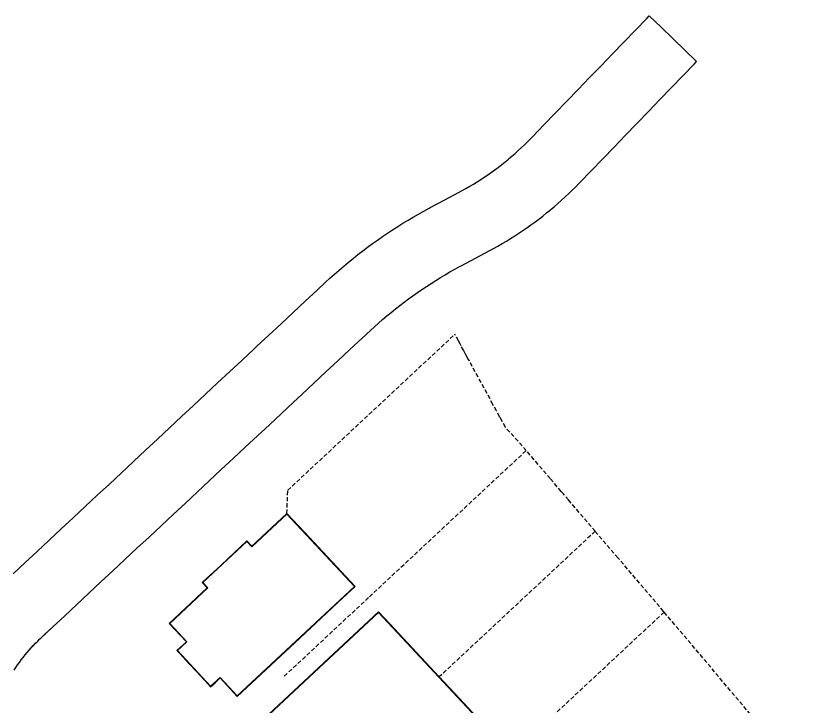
# Model space of a CAD drawing. Header units: metres. Extents: x 337936 to 338461, y 373266 to 374024.
# Drawn here: x 338285.5 to 338333.29, y 373603.26 to 373645.19 of the extents above; entities that cross this region are included whole.
import ezdxf

# ---------------------------------------------------------------- set-up
doc = ezdxf.new("R2010")
doc.units = ezdxf.units.M
doc.linetypes.add('DASHED2', pattern=[0.375, 0.25, -0.125])
for name, color, linetype in [('3D_LINES', 4, 'Continuous'), ('PLOTS EXTERNAL LEVEL', 3, 'Continuous'), ('PLOTS FFL', 1, 'Continuous')]:
    doc.layers.add(name, color=color, linetype=linetype)

msp = doc.modelspace()

# ---------------------------------------------------------------- linework, layer by layer
at = {"layer": '3D_LINES'}
for points in [[(338285.339, 373611.295, 33.816), (338286.07, 373611.977, 33.827), (338286.801, 373612.66, 33.835), (338287.532, 373613.342, 33.841), (338288.263, 373614.024, 33.845), (338288.994, 373614.706, 33.847), (338289.726, 373615.388, 33.847), (338290.457, 373616.071, 33.844), (338291.188, 373616.753, 33.84), (338291.919, 373617.435, 33.834), (338292.65, 373618.117, 33.826), (338293.382, 373618.799, 33.816), (338294.113, 373619.481, 33.806), (338294.844, 373620.164, 33.796), (338295.575, 373620.846, 33.786), (338296.306, 373621.528, 33.776), (338297.037, 373622.21, 33.766), (338297.769, 373622.892, 33.756), (338298.5, 373623.575, 33.745), (338299.231, 373624.257, 33.735), (338299.962, 373624.939, 33.725), (338300.154, 373625.118, 33.723), (338300.886, 373625.8, 33.713), (338301.618, 373626.481, 33.703), (338302.35, 373627.163, 33.693), (338303.081, 373627.845, 33.683), (338303.813, 373628.526, 33.673), (338304.321, 373628.999, 33.666), (338304.594, 373629.25, 33.662), (338304.869, 373629.497, 33.659), (338305.147, 373629.741, 33.656), (338305.429, 373629.981, 33.653), (338305.713, 373630.218, 33.65), (338306, 373630.451, 33.646), (338306.29, 373630.681, 33.643), (338306.583, 373630.907, 33.64), (338306.879, 373631.129, 33.637), (338307.177, 373631.348, 33.633), (338307.478, 373631.563, 33.63), (338307.782, 373631.774, 33.627), (338308.088, 373631.982, 33.624), (338308.397, 373632.186, 33.621), (338308.708, 373632.386, 33.617), (338309.022, 373632.582, 33.614), (338309.338, 373632.774, 33.611), (338309.657, 373632.962, 33.608), (338309.978, 373633.147, 33.605), (338310.301, 373633.327, 33.601), (338310.626, 373633.504, 33.598), (338310.684, 373633.534, 33.598), (338311.566, 373634.004, 33.587), (338312.396, 373634.445, 33.578), (338312.627, 373634.57, 33.575), (338312.855, 373634.698, 33.572), (338313.082, 373634.829, 33.568), (338313.307, 373634.964, 33.565), (338313.53, 373635.102, 33.562), (338313.75, 373635.243, 33.559), (338313.969, 373635.387, 33.556), (338314.186, 373635.535, 33.552), (338314.4, 373635.685, 33.549), (338314.612, 373635.839, 33.546), (338314.822, 373635.996, 33.543), (338315.03, 373636.156, 33.54), (338315.235, 373636.318, 33.536), (338315.438, 373636.484, 33.533), (338315.469, 373636.51, 33.533), (338315.638, 373636.653, 33.528), (338315.836, 373636.824, 33.523), (338316.032, 373636.999, 33.518), (338316.225, 373637.176, 33.513), (338316.415, 373637.356, 33.508), (338316.602, 373637.539, 33.503), (338316.787, 373637.725, 33.498), (338316.894, 373637.834, 33.495), (338317.589, 373638.554, 33.48), (338318.283, 373639.273, 33.464), (338318.978, 373639.992, 33.448), (338319.673, 373640.712, 33.433), (338320.367, 373641.431, 33.417), (338321.062, 373642.15, 33.401), (338321.757, 373642.87, 33.386), (338322.451, 373643.589, 33.37), (338323.146, 373644.308, 33.354), (338323.841, 373645.028, 33.339), (338323.994, 373645.187, 33.335), (338324.713, 373644.492, 33.31), (338325.433, 373643.797, 33.285), (338326.152, 373643.103, 33.26), (338326.871, 373642.408, 33.235)], [(338285.404, 373605.451, 33.664), (338285.508, 373605.61, 33.667), (338285.614, 373605.767, 33.669), (338285.724, 373605.922, 33.672), (338285.836, 373606.076, 33.674), (338285.952, 373606.227, 33.677), (338286.07, 373606.375, 33.68), (338286.191, 373606.522, 33.682), (338286.315, 373606.666, 33.685), (338286.441, 373606.808, 33.687), (338286.565, 373606.941, 33.69), (338286.571, 373606.947, 33.69), (338286.702, 373607.084, 33.692), (338286.837, 373607.218, 33.695), (338286.974, 373607.35, 33.698), (338287.019, 373607.392, 33.698), (338287.019, 373607.392, 33.698), (338287.25, 373607.608, 33.703), (338287.75, 373608.074, 33.712), (338288.481, 373608.756, 33.723), (338289.212, 373609.439, 33.732), (338289.943, 373610.121, 33.739), (338290.675, 373610.803, 33.744), (338291.406, 373611.485, 33.746), (338292.137, 373612.167, 33.747), (338292.868, 373612.85, 33.746), (338293.599, 373613.532, 33.743), (338294.33, 373614.214, 33.737), (338295.062, 373614.896, 33.73), (338295.585, 373615.385, 33.723), (338295.793, 373615.578, 33.72), (338296.524, 373616.261, 33.71), (338297.255, 373616.943, 33.7), (338297.986, 373617.625, 33.69), (338298.717, 373618.307, 33.68), (338299.449, 373618.989, 33.67), (338300.18, 373619.671, 33.66), (338300.911, 373620.354, 33.65), (338301.642, 373621.036, 33.64), (338302.373, 373621.718, 33.63), (338302.881, 373622.191, 33.623), (338303.612, 373622.873, 33.613), (338304.344, 373623.554, 33.603), (338305.076, 373624.236, 33.593), (338305.808, 373624.917, 33.583), (338306.539, 373625.599, 33.573), (338307.048, 373626.072, 33.566), (338307.293, 373626.298, 33.562), (338307.542, 373626.521, 33.559), (338307.794, 373626.741, 33.556), (338308.048, 373626.957, 33.552), (338308.305, 373627.17, 33.549), (338308.565, 373627.38, 33.546), (338308.828, 373627.587, 33.542), (338309.093, 373627.79, 33.539), (338309.361, 373627.989, 33.536), (338309.631, 373628.186, 33.532), (338309.904, 373628.378, 33.529), (338310.179, 373628.567, 33.525), (338310.457, 373628.753, 33.522), (338310.737, 373628.935, 33.519), (338311.019, 373629.113, 33.515), (338311.304, 373629.288, 33.512), (338311.59, 373629.459, 33.509), (338311.879, 373629.627, 33.505), (338312.171, 373629.791, 33.502), (338312.464, 373629.95, 33.499), (338312.561, 373630.003, 33.498), (338313.444, 373630.472, 33.487), (338314.274, 373630.913, 33.478), (338314.536, 373631.055, 33.475), (338314.797, 373631.2, 33.472), (338315.055, 373631.349, 33.469), (338315.311, 373631.501, 33.466), (338315.565, 373631.657, 33.463), (338315.817, 373631.816, 33.46), (338316.067, 373631.978, 33.457), (338316.315, 373632.144, 33.454), (338316.56, 373632.314, 33.451), (338316.803, 373632.486, 33.448), (338317.043, 373632.662, 33.445), (338317.282, 373632.841, 33.442), (338317.517, 373633.023, 33.439), (338317.751, 373633.209, 33.436), (338317.982, 373633.397, 33.433), (338318.03, 373633.437, 33.433), (338318.21, 373633.589, 33.429), (338318.435, 373633.783, 33.424), (338318.658, 373633.981, 33.42), (338318.878, 373634.182, 33.415), (338319.096, 373634.386, 33.41), (338319.311, 373634.592, 33.406), (338319.522, 373634.802, 33.401), (338319.731, 373635.014, 33.396), (338319.771, 373635.056, 33.395), (338320.466, 373635.775, 33.38), (338321.161, 373636.494, 33.364), (338321.855, 373637.214, 33.348), (338322.55, 373637.933, 33.333), (338323.245, 373638.652, 33.317), (338323.939, 373639.372, 33.301), (338324.634, 373640.091, 33.286), (338325.329, 373640.81, 33.27), (338326.023, 373641.53, 33.254), (338326.718, 373642.249, 33.239), (338326.871, 373642.408, 33.235)], [(338285.404, 373605.451, 33.664), (338285.508, 373605.61, 33.667), (338285.614, 373605.767, 33.669), (338285.724, 373605.922, 33.672), (338285.836, 373606.076, 33.674), (338285.952, 373606.227, 33.677), (338286.07, 373606.375, 33.68), (338286.191, 373606.522, 33.682), (338286.315, 373606.666, 33.685), (338286.441, 373606.808, 33.687), (338286.571, 373606.947, 33.69), (338286.702, 373607.084, 33.692), (338286.837, 373607.218, 33.695), (338286.974, 373607.35, 33.698), (338287.019, 373607.392, 33.698), (338287.75, 373608.074, 33.712), (338288.481, 373608.756, 33.723), (338289.212, 373609.439, 33.732), (338289.943, 373610.121, 33.739), (338290.675, 373610.803, 33.744), (338291.406, 373611.485, 33.746), (338292.137, 373612.167, 33.747), (338292.868, 373612.85, 33.746), (338293.599, 373613.532, 33.743), (338294.33, 373614.214, 33.737), (338295.062, 373614.896, 33.73), (338295.793, 373615.578, 33.72), (338296.524, 373616.261, 33.71), (338297.255, 373616.943, 33.7), (338297.986, 373617.625, 33.69), (338298.717, 373618.307, 33.68), (338299.449, 373618.989, 33.67), (338300.18, 373619.671, 33.66), (338300.911, 373620.354, 33.65), (338301.642, 373621.036, 33.64), (338302.373, 373621.718, 33.63), (338302.881, 373622.191, 33.623), (338303.612, 373622.873, 33.613), (338304.344, 373623.554, 33.603), (338305.076, 373624.236, 33.593), (338305.808, 373624.917, 33.583), (338306.539, 373625.599, 33.573), (338307.048, 373626.072, 33.566), (338307.293, 373626.298, 33.562), (338307.542, 373626.521, 33.559), (338307.794, 373626.741, 33.556), (338308.048, 373626.957, 33.552), (338308.305, 373627.17, 33.549), (338308.565, 373627.38, 33.546), (338308.828, 373627.587, 33.542), (338309.093, 373627.79, 33.539), (338309.361, 373627.989, 33.536), (338309.631, 373628.186, 33.532), (338309.904, 373628.378, 33.529), (338310.179, 373628.567, 33.525), (338310.457, 373628.753, 33.522), (338310.737, 373628.935, 33.519), (338311.019, 373629.113, 33.515), (338311.304, 373629.288, 33.512), (338311.59, 373629.459, 33.509), (338311.879, 373629.627, 33.505), (338312.171, 373629.791, 33.502), (338312.464, 373629.95, 33.499), (338312.561, 373630.003, 33.498), (338313.444, 373630.472, 33.487), (338314.274, 373630.913, 33.478), (338314.536, 373631.055, 33.475), (338314.797, 373631.2, 33.472), (338315.055, 373631.349, 33.469), (338315.311, 373631.501, 33.466), (338315.565, 373631.657, 33.463), (338315.817, 373631.816, 33.46), (338316.067, 373631.978, 33.457), (338316.315, 373632.144, 33.454), (338316.56, 373632.314, 33.451), (338316.803, 373632.486, 33.448), (338317.043, 373632.662, 33.445), (338317.282, 373632.841, 33.442), (338317.517, 373633.023, 33.439), (338317.751, 373633.209, 33.436), (338317.982, 373633.397, 33.433), (338318.03, 373633.437, 33.433), (338318.21, 373633.589, 33.429), (338318.435, 373633.783, 33.424), (338318.658, 373633.981, 33.42), (338318.878, 373634.182, 33.415), (338319.096, 373634.386, 33.41), (338319.311, 373634.592, 33.406), (338319.522, 373634.802, 33.401), (338319.731, 373635.014, 33.396), (338319.771, 373635.056, 33.395), (338320.466, 373635.775, 33.38), (338321.161, 373636.494, 33.364), (338321.855, 373637.214, 33.348), (338322.55, 373637.933, 33.333), (338323.245, 373638.652, 33.317), (338323.939, 373639.372, 33.301), (338324.634, 373640.091, 33.286), (338325.329, 373640.81, 33.27), (338326.023, 373641.53, 33.254), (338326.718, 373642.249, 33.239), (338326.871, 373642.408, 33.235)]]:
    msp.add_polyline3d(points, dxfattribs=at)
at = {"layer": '3D_LINES', "linetype": 'DASHED2'}
for points in [[(338302.027, 373616.373, 33.525), (338312.182, 373625.843, 33.458), (338312.182, 373625.843, 33.458)], [(338315.25, 373620.2, 33.347), (338314.973, 373620.71, 33.299), (338314.931, 373620.787, 33.359), (338314.902, 373620.841, 33.286), (338314.71, 373621.193, 33.367), (338314.495, 373621.589, 33.259), (338313.063, 373624.222, 33.161), (338313.046, 373624.253, 33.43), (338312.976, 373624.383, 33.196), (338312.855, 373624.605, 33.438), (338312.79, 373624.724, 33.273), (338312.774, 373624.754, 33.441), (338312.711, 373624.87, 33.318), (338312.565, 373625.138, 33.403), (338312.493, 373625.27, 33.451), (338312.4, 373625.442, 33.5), (338312.182, 373625.843, 33.458), (338312.182, 373625.843, 33.458)], [(338316.521, 373618.793, 33.423), (338315.25, 373620.2, 33.347)], [(338306.988, 373609.904, 33.7), (338316.521, 373618.793, 33.423)], [(338320.706, 373613.883, 33.745), (338319.084, 373615.786, 33.711), (338318.774, 373616.151, 33.559), (338318.642, 373616.305, 33.553), (338317.978, 373617.084, 33.549), (338316.521, 373618.793, 33.423)], [(338301.978, 373614.96, 33.75), (338302.027, 373616.373, 33.525)], [(338320.706, 373613.883, 33.745), (338311.225, 373605.042, 33.675)], [(338324.891, 373608.973, 33.833), (338324.85, 373609.021, 33.833), (338322.092, 373612.258, 33.775), (338320.706, 373613.883, 33.745)], [(338301.818, 373605.082, 33.7), (338306.988, 373609.904, 33.7)], [(338324.891, 373608.973, 33.833), (338315.671, 373600.376, 33.675)], [(338333.287, 373599.049, 33.809), (338330.871, 373601.905, 33.816), (338324.891, 373608.973, 33.833)]]:
    msp.add_polyline3d(points, dxfattribs=at)
at = {"layer": 'PLOTS EXTERNAL LEVEL', "linetype": 'Continuous'}
for points in [[(338306.114, 373610.524, 33.75), (338303.04, 373613.821, 33.75), (338301.978, 373614.96, 33.75), (338299.845, 373612.971, 33.829), (338299.545, 373613.293, 33.841), (338297.972, 373611.826, 33.9), (338297.094, 373611.007, 33.9), (338296.837, 373610.768, 33.887), (338297.137, 373610.446, 33.87), (338294.826, 373608.291, 33.75), (338295.871, 373607.171, 33.75), (338295.295, 373606.634, 33.713), (338295.333, 373606.593, 33.713), (338295.461, 373606.456, 33.713), (338296.027, 373605.849, 33.713), (338296.137, 373605.731, 33.714), (338296.719, 373605.106, 33.714), (338297.203, 373604.588, 33.71), (338297.342, 373604.438, 33.707), (338297.611, 373604.689, 33.723), (338297.918, 373604.975, 33.75), (338298.963, 373603.855, 33.75), (338302.457, 373607.114, 33.75), (338305.383, 373609.842, 33.75), (338306.114, 373610.524, 33.75)], [(338311.225, 373605.042, 33.675), (338308.228, 373608.257, 33.675), (338307.546, 373608.988, 33.675), (338304.217, 373605.884, 33.675), (338300.56, 373602.474, 33.675), (338303.101, 373599.748, 33.825), (338303.92, 373598.871, 33.825), (338304.24, 373598.528, 33.675), (338304.559, 373598.185, 33.825), (338305.378, 373597.308, 33.825), (338307.919, 373594.582, 33.675), (338311.576, 373597.992, 33.675), (338314.905, 373601.097, 33.675), (338312.177, 373604.022, 33.675), (338311.225, 373605.042, 33.675)]]:
    msp.add_polyline3d(points, close=True, dxfattribs=at)
at = {"layer": 'PLOTS FFL', "linetype": 'Continuous'}
for points, elevation in [([(338306.079, 373610.525), (338301.976, 373614.924), (338299.844, 373612.936), (338299.544, 373613.258), (338296.873, 373610.767), (338297.173, 373610.445), (338294.862, 373608.29), (338295.906, 373607.17), (338295.33, 373606.633), (338297.344, 373604.474), (338297.92, 373605.011), (338298.964, 373603.891)], 33.9), ([(338311.207, 373605.025), (338307.545, 373608.953), (338300.596, 373602.472), (338304.258, 373598.545), (338307.92, 373594.618), (338314.87, 373601.098)], 33.825)]:
    msp.add_lwpolyline(points, close=True, dxfattribs=dict(at, elevation=elevation))

doc.saveas('drawing.dxf')
